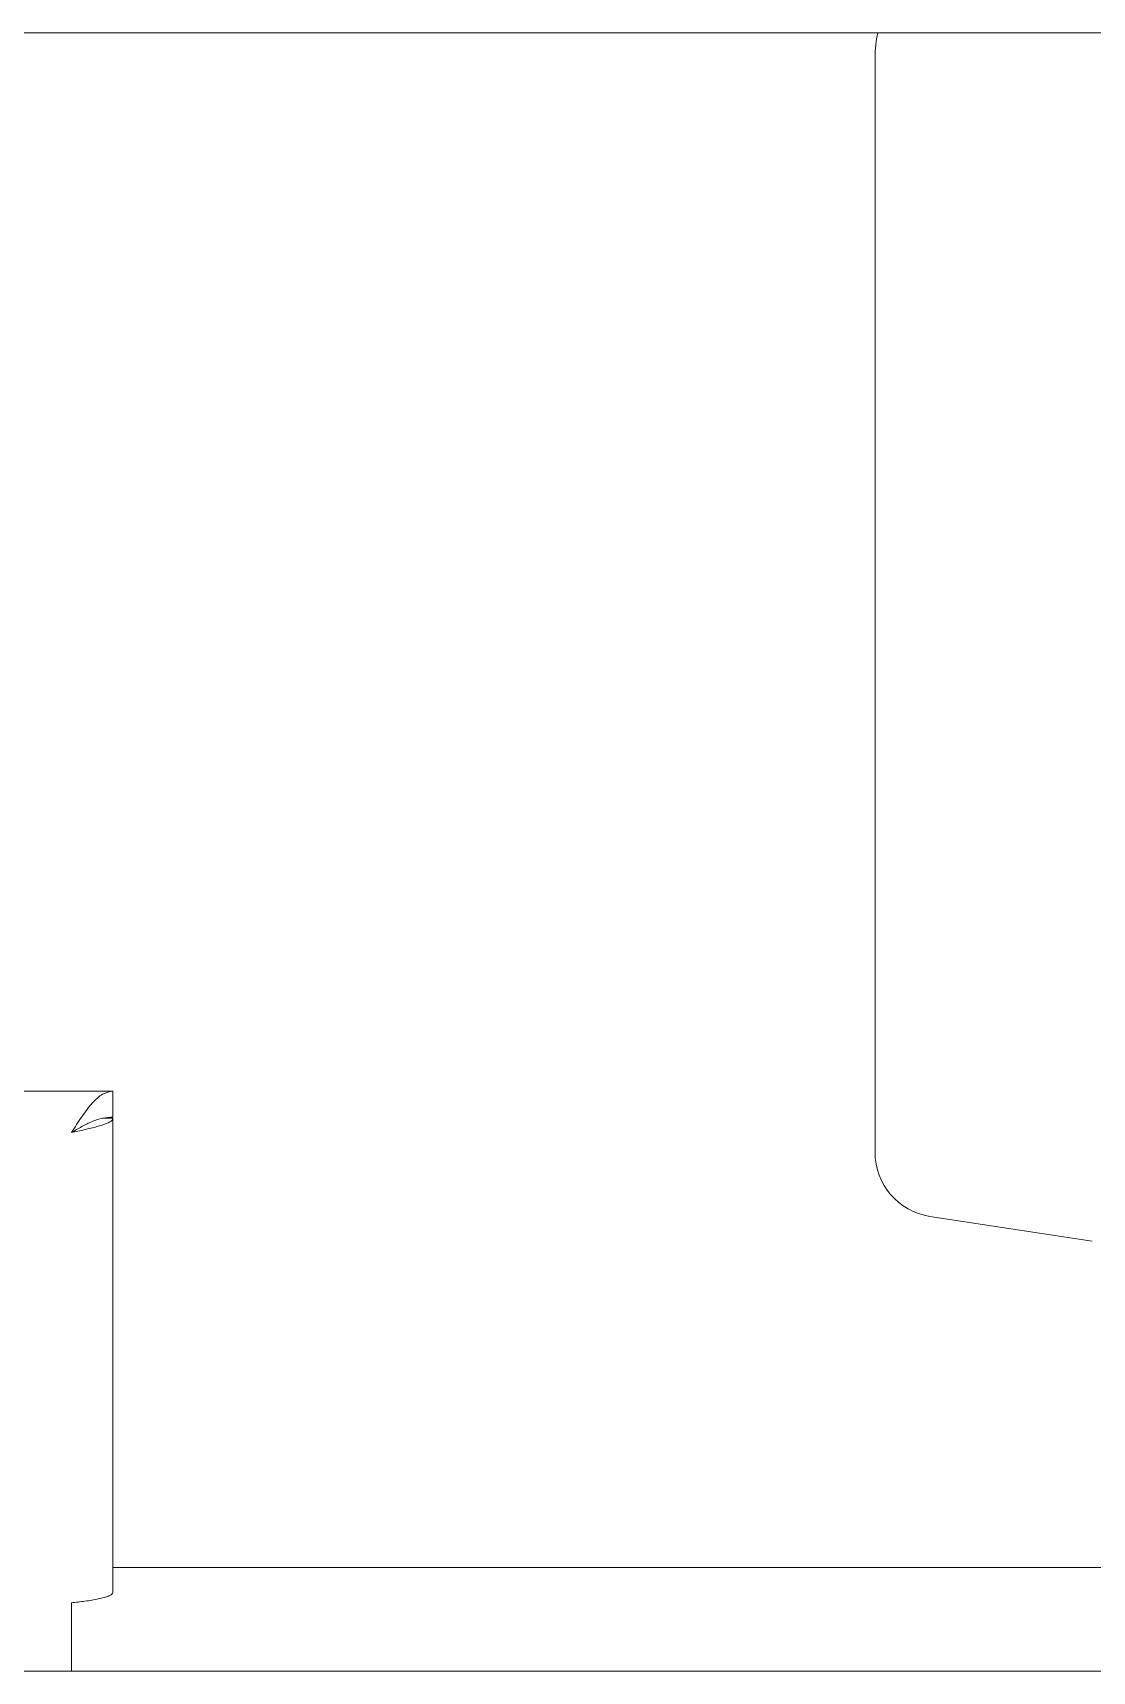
# Model space of a CAD drawing. Header units: millimetres. Extents: x 30710 to 48779, y -19256 to -8564.
# Drawn here: x 32279.2 to 32361, y -13494.9 to -13368.4 of the extents above; entities that cross this region are included whole.
import ezdxf

# ---------------------------------------------------------------- set-up
doc = ezdxf.new("R2010")
doc.units = ezdxf.units.MM
doc.header["$LTSCALE"] = 10
doc.layers.add('粗实线', color=4, linetype='Continuous', lineweight=18)

msp = doc.modelspace()

# ---------------------------------------------------------------- linework, layer by layer
at = {"layer": '粗实线'}
for p, q in [((32152.552, -13368.44), (32387.887, -13368.44)), ((32344.22, -13454.881), (32344.229, -13369.871)), ((32255.02, -13450.152), (32285.42, -13450.152)), ((32285.42, -13450.152), (32285.42, -13452.152)), ((32284.593, -13452.252), (32285.42, -13452.252)), ((32285.42, -13452.252), (32285.42, -13488.85)), ((32360.98, -13461.749), (32348.459, -13459.823)), ((32362.72, -13486.94), (32285.42, -13486.94)), ((32282.22, -13494.94), (32282.22, -13489.661)), ((31865.22, -13494.94), (33875.22, -13494.94))]:
    msp.add_line(p, q, dxfattribs=at)
msp.add_lwpolyline([(32344.229, -13369.871), (32344.325, -13368.896), (32344.438, -13368.44)], dxfattribs=at)
msp.add_arc((32349.22, -13454.881), 5, 179.99382, 261.25384, dxfattribs=at)
for points in [[(32285.42, -13450.152), (32285.153, -13450.201), (32284.62, -13450.297), (32283.82, -13451.037), (32283.02, -13452.094), (32282.486, -13452.933), (32282.22, -13453.352)], [(32285.42, -13452.152), (32285.153, -13452.17), (32284.62, -13452.207), (32283.82, -13452.484), (32283.02, -13452.881), (32282.486, -13453.195), (32282.22, -13453.352)]]:
    msp.add_open_spline(points, degree=3, dxfattribs=at)
for points, knots in [([(32282.22, -13453.352), (32282.553, -13453.279), (32283.254, -13453.126), (32284.217, -13452.892), (32284.969, -13452.65), (32285.364, -13452.436), (32285.404, -13452.304), (32285.42, -13452.252)], [0, 0, 0, 0, 0.6882403, 1.4477398, 2.207261, 2.9667815, 3.4560169, 3.4560169, 3.4560169, 3.4560169]), ([(32285.42, -13488.85), (32285.403, -13488.899), (32285.37, -13488.995), (32285.118, -13489.129), (32284.756, -13489.25), (32284.172, -13489.389), (32283.319, -13489.537), (32282.571, -13489.621), (32282.22, -13489.661)], [0, 0, 0, 0, 0.5053115, 0.9869551, 1.4449553, 1.8793433, 2.674073, 3.3759804, 3.3759804, 3.3759804, 3.3759804])]:
    msp.add_open_spline(points, degree=3, knots=knots, dxfattribs=at)

doc.saveas('drawing.dxf')
